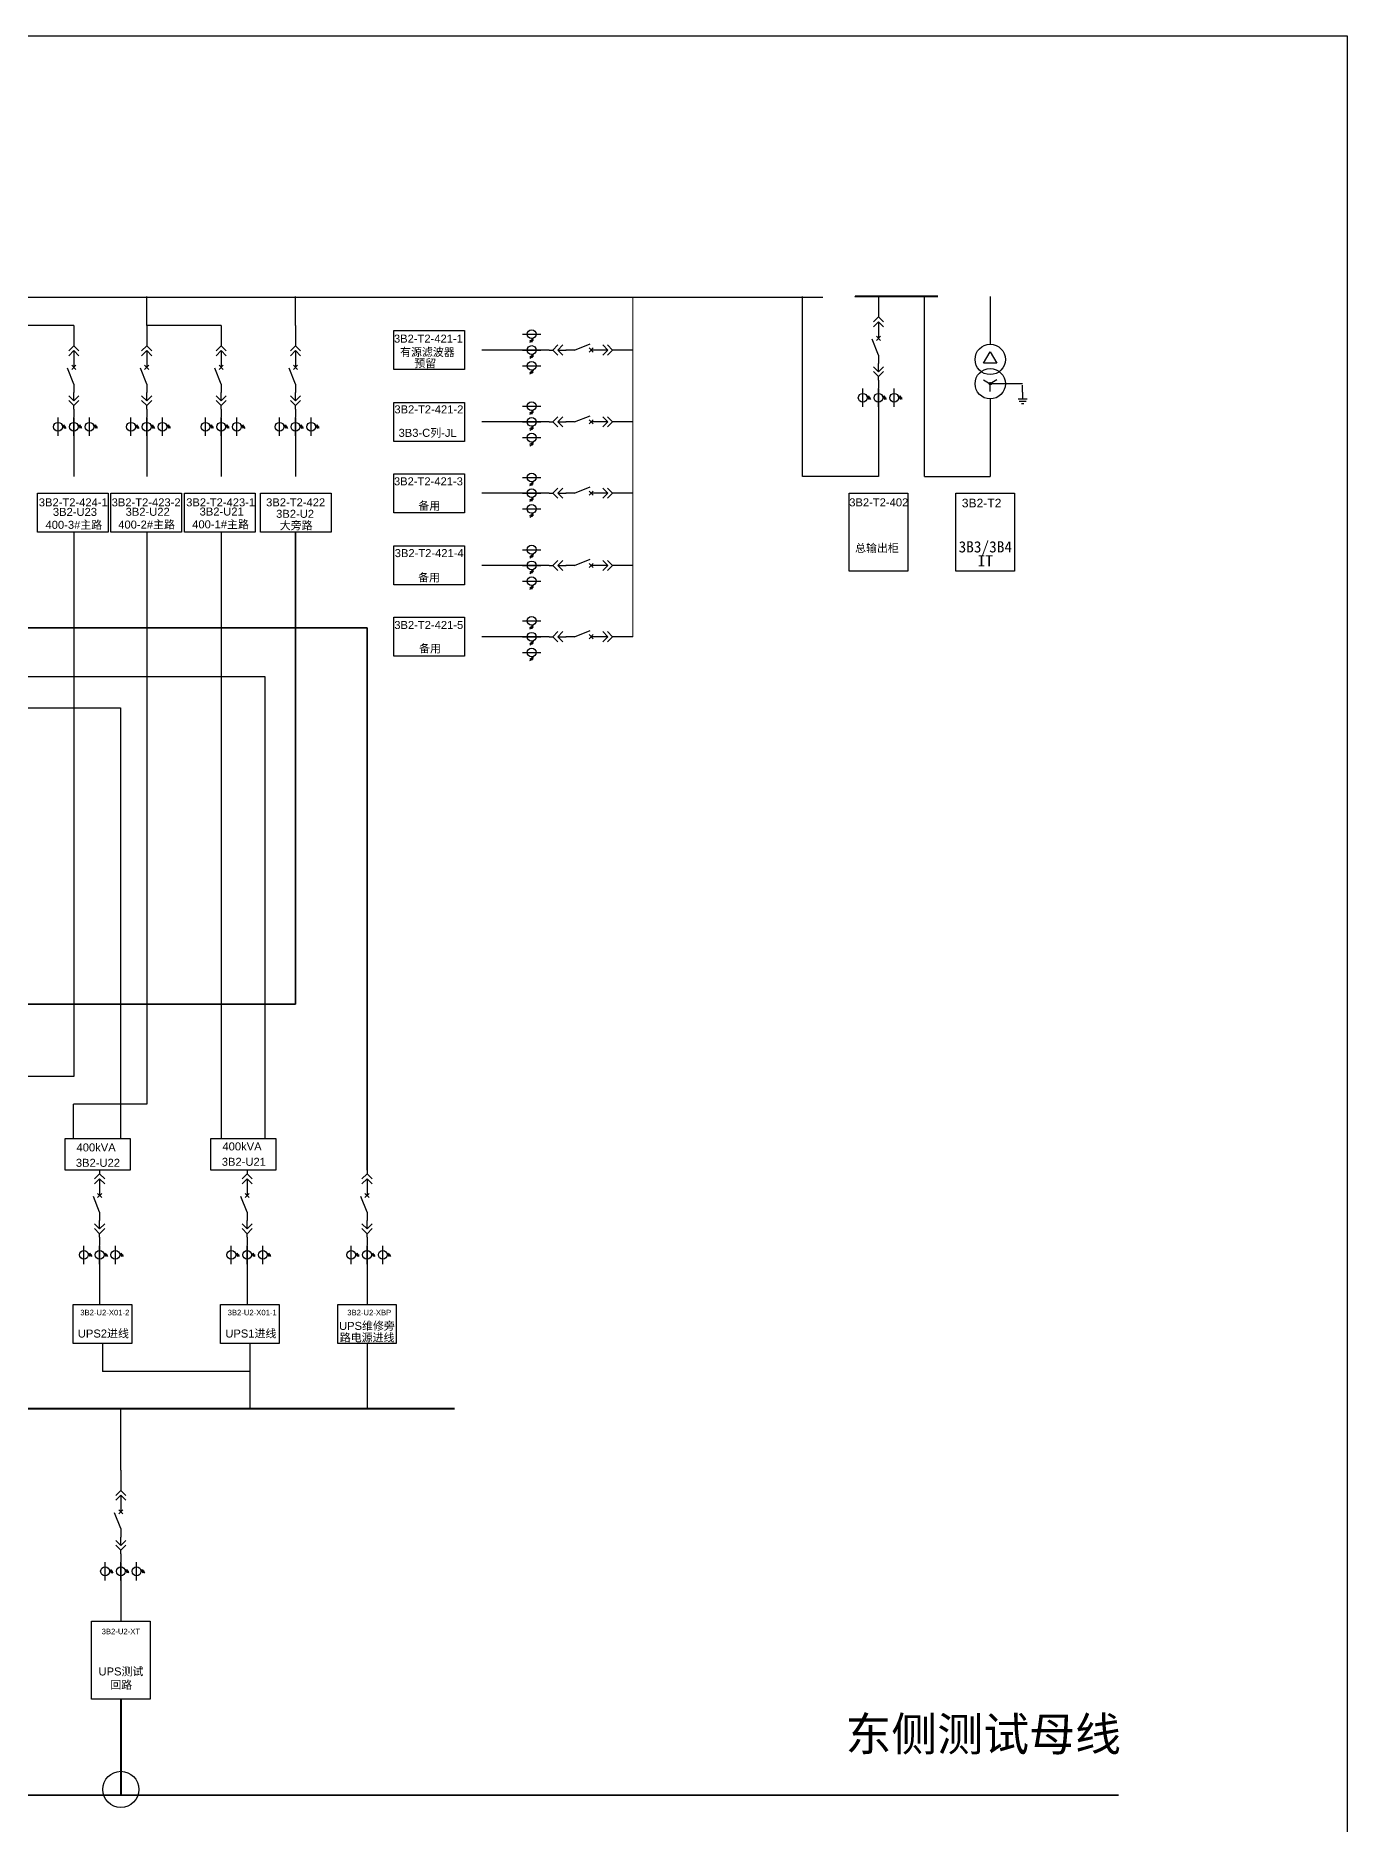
# Model space of a CAD drawing. Header units: millimetres. Extents: x 18 to 362, y 11 to 333.
# Drawn here: x 245.1 to 362, y 173.5 to 332.8 of the extents above; entities that cross this region are included whole.
import ezdxf
from ezdxf.enums import TextEntityAlignment as Align

# ---------------------------------------------------------------- set-up
doc = ezdxf.new("R2010")
doc.units = ezdxf.units.MM
doc.linetypes.add('CENTER', pattern=[2, 1.25, -0.25, 0.25, -0.25])
doc.linetypes.add('CONTINOUS', pattern=[0])
doc.styles.get("Standard").update_dxf_attribs({"font": 'arial.ttf'})

# ---------------------------------------------------------------- blocks, each defined once
blk = doc.blocks.new('DYDQAA05')
at = {"color": 0}
blk.add_lwpolyline([(0, 0), (0, -7)], dxfattribs=at)
blk = doc.blocks.new('DYDQAA03')
at = {"color": 0}
for points in [[(0, 0), (0, -1.5)], [(-2.12, -3.62), (0, -1.5)], [(-2.12, -5.62), (0, -3.5)], [(2.12, -3.62), (0, -1.5)], [(2.12, -5.62), (0, -3.5)], [(0, -3.5), (0, -7)]]:
    blk.add_lwpolyline(points, dxfattribs=at)
blk = doc.blocks.new('DYDQAA09')
at = {"color": 0}
blk.add_lwpolyline([(0, 0), (0, -3.5)], dxfattribs=at)
blk.add_lwpolyline([(0, 0), (0, -3.5)], dxfattribs=at)
blk.add_lwpolyline([(0, 0), (0, -3.5)], dxfattribs=at)
blk.add_lwpolyline([(0, 0), (0, -3.5)], dxfattribs=at)
blk.add_lwpolyline([(0, 0), (0, -3.5)], dxfattribs=at)
blk.add_lwpolyline([(0, 0), (0, -3.5)], dxfattribs=at)
blk.add_lwpolyline([(0, 0), (0, -3.5)], dxfattribs=at)
blk.add_lwpolyline([(0, 0), (0, -3.5)], dxfattribs=at)
blk.add_lwpolyline([(0, 0), (0, -3.5)], dxfattribs=at)
blk = doc.blocks.new('DYDQ0201')
at = {"color": 0}
for points in [[(0.86, -0.86), (-0.86, 0.86)], [(-0.86, -0.86), (0.86, 0.86)], [(0, -7), (-2.61, -0.37)]]:
    blk.add_lwpolyline(points, dxfattribs=at)
blk = doc.blocks.new('DYDQAA04')
at = {"color": 0}
for points in [[(0, -3.5), (0, 0)], [(-2.12, -1.38), (0, -3.5)], [(-2.12, -3.38), (0, -5.5)], [(2.12, -1.38), (0, -3.5)], [(2.12, -3.38), (0, -5.5)], [(0, -7), (0, -5.5)]]:
    blk.add_lwpolyline(points, dxfattribs=at)
blk = doc.blocks.new('A$C03DD39B5')
for p, q in [((417, 475), (283, 392)), ((417, 422), (283, 339)), ((350, 333), (350, 467))]:
    blk.add_line(p, q)
blk.add_lwpolyline([(700, 167), (0, 167)])
blk.add_circle((350, 167), 167)

msp = doc.modelspace()

# ---------------------------------------------------------------- linework, layer by layer
at = {"color": 1, "lineweight": 30}
msp.add_line((192.89, 309.48, -786.45), (315.25, 309.48, -786.45), dxfattribs=at)
for p, q in [((255.02, 306.95, 17593.51), (255.02, 309.53, 18976.79)), ((268.27, 306.95, 17593.51), (268.27, 309.53, 18976.79)), ((313.45, 293.51, 20769.03), (313.45, 309.53, 20769.03)), ((324.31, 293.51, 18983.64), (324.31, 309.53, 20769.03)), ((248.53, 306.95, 17593.51), (241.89, 306.95, 17593.51)), ((261.66, 306.95, 17593.51), (255.02, 306.95, 17593.51)), ((288.46, 304.77, 23698.86), (284.89, 304.77, 23698.86)), ((290.1, 304.77, 23698.86), (288.46, 304.77, 23698.86)), ((320.21, 301.29, 20769.03), (320.21, 299.65, 20769.03)), ((320.21, 299.65, 20769.03), (320.21, 293.51, 20769.03)), ((248.53, 298.71, 19794.72), (248.53, 297.07, 19794.72)), ((255.02, 298.71, 19794.72), (255.02, 297.07, 19794.72)), ((261.66, 298.71, 19794.72), (261.66, 297.07, 19794.72)), ((268.27, 298.71, 19794.72), (268.27, 297.07, 19794.72)), ((288.46, 298.37, 23698.86), (284.89, 298.37, 23698.86)), ((290.1, 298.37, 23698.86), (288.46, 298.37, 23698.86)), ((248.53, 297.07, 19794.72), (248.53, 293.51, 19794.72)), ((255.02, 297.07, 19794.72), (255.02, 293.51, 19794.72)), ((261.66, 297.07, 19794.72), (261.66, 293.51, 19794.72)), ((268.27, 297.07, 19794.72), (268.27, 293.51, 19794.72)), ((320.21, 293.51, 20769.03), (313.45, 293.51, 20769.03)), ((324.31, 293.51, 18983.64), (330.17, 293.51, 18983.64)), ((288.46, 292.02, 23698.86), (284.89, 292.02, 23698.86)), ((290.1, 292.02, 23698.86), (288.46, 292.02, 23698.86)), ((288.46, 285.59, 23698.86), (284.89, 285.59, 23698.86)), ((290.1, 285.59, 23698.86), (288.46, 285.59, 23698.86)), ((288.46, 279.24, 23698.86), (284.89, 279.24, 23698.86)), ((290.1, 279.24, 23698.86), (288.46, 279.24, 23698.86)), ((250.83, 224.97, 2205.23), (250.83, 223.33, 2205.23)), ((263.97, 224.97, 2205.23), (263.97, 223.33, 2205.23)), ((274.65, 224.97, 22152.31), (274.65, 223.33, 22152.31)), ((250.83, 223.33, 2205.23), (250.83, 219.76, 2205.23)), ((263.97, 223.33, 2205.23), (263.97, 219.76, 2205.23)), ((274.65, 223.33, 22152.31), (274.65, 219.76, 22152.31)), ((251.08, 216.29, 2201.21), (251.08, 213.82, 2201.21)), ((264.22, 216.29, 2201.21), (264.22, 210.61, 2201.21)), ((264.22, 216.29, 2201.21), (264.22, 213.82, 2201.21)), ((274.65, 216.29, 22152.31), (274.65, 210.57, 22152.31)), ((264.22, 213.82, 2201.21), (251.08, 213.82, 2201.21)), ((252.72, 205.02, 3385.22), (252.72, 210.52, 4768.5)), ((252.72, 196.78, 5586.44), (252.72, 195.15, 5586.44)), ((252.72, 195.15, 5586.44), (252.72, 191.58, 5586.44))]:
    msp.add_line(p, q)
at = {"lineweight": 20}
msp.add_line((298.34, 309.48, -786.45), (298.34, 279.24, 21497.65), dxfattribs=at)
at = {"color": 0}
for p, q in [((330.17, 309.53, 23594.57), (330.17, 305.29, 18983.64)), ((329.58, 303.6, 18983.64), (330.17, 304.61, 18983.64)), ((329.58, 303.6, 18983.64), (330.17, 304.61, 18983.64)), ((330.17, 304.61, 18983.64), (330.76, 303.6, 18983.64)), ((330.76, 303.6, 18983.64), (329.58, 303.6, 18983.64)), ((329.58, 302.11, 18983.64), (330.17, 301.77, 18983.64)), ((330.16, 301.87, 18983.64), (330.07, 301.78, 18983.64)), ((330.2, 301.87, 18983.64), (330.07, 301.74, 18983.64)), ((330.22, 301.86, 18983.64), (330.08, 301.72, 18983.64)), ((330.13, 301.86, 18983.64), (330.08, 301.81, 18983.64)), ((330.25, 301.84, 18983.64), (330.1, 301.69, 18983.64)), ((330.26, 301.82, 18983.64), (330.12, 301.68, 18983.64)), ((330.27, 301.79, 18983.64), (330.15, 301.67, 18983.64)), ((330.76, 302.11, 18983.64), (330.17, 301.77, 18983.64)), ((330.27, 301.77, 18983.64), (330.17, 301.67, 18983.64)), ((330.17, 301.09, 18983.64), (330.17, 301.77, 18983.64)), ((333.06, 301.77, 18983.64), (330.17, 301.77, 18983.64)), ((330.17, 300.42, 18983.64), (330.17, 293.51, 18983.64)), ((332.65, 300.42, 18983.64), (333.46, 300.42, 18983.64)), ((332.75, 300.21, 18983.64), (333.36, 300.21, 18983.64)), ((332.96, 300.01, 18983.64), (333.16, 300.01, 18983.64))]:
    msp.add_line(p, q, dxfattribs=at)
at = {"color": 0, "linetype": 'CENTER', "ltscale": 0.5}
msp.add_line((333.06, 301.03, 18983.64), (333.06, 301.77, 18983.64), dxfattribs=at)
at = {"color": 6, "lineweight": 25}
for p, q in [((248.53, 288.54, 19951.09), (248.53, 240.08, 31722.82)), ((255.02, 288.54, 19951.09), (255.02, 237.62, 19951.09)), ((248.53, 240.08, 31722.82), (238.23, 240.08, 31722.82)), ((255.02, 237.62, 19951.09), (248.49, 237.62, 19951.09)), ((248.49, 234.54), (248.49, 237.62, 19951.09))]:
    msp.add_line(p, q, dxfattribs=at)
at = {"color": 6}
msp.add_line((261.66, 288.54, 19951.09), (261.66, 234.54), dxfattribs=at)
at = {"color": 5, "lineweight": 35}
for p, q in [((105.29, 280.03, 19951.09), (274.65, 280.03, 19951.09)), ((274.65, 280.03, 19951.09), (274.65, 231.72, 19951.09))]:
    msp.add_line(p, q, dxfattribs=at)
at = {"color": 3, "lineweight": 25}
for p, q in [((152, 275.7, 19951.09), (265.55, 275.7, 19951.09)), ((265.55, 275.7, 19951.09), (265.55, 234.54)), ((158.64, 272.9, 19951.09), (252.69, 272.9, 19951.09)), ((252.69, 272.9, 19951.09), (252.69, 234.54))]:
    msp.add_line(p, q, dxfattribs=at)
at = {"color": 1, "lineweight": 40}
msp.add_line((190.85, 210.52, -6945.47), (282.44, 210.52, -6945.47), dxfattribs=at)
at = {"color": 6, "lineweight": 40}
msp.add_line((252.72, 184.63, 5553.93), (252.72, 176.09, 5553.93), dxfattribs=at)
at = {"color": 6, "lineweight": 35}
msp.add_line((113.36, 176.09, 15471.13), (341.61, 176.09, 15471.13), dxfattribs=at)
at = {"color": 1, "lineweight": 30, "ltscale": 0.002916}
msp.add_lwpolyline([(17.58, 332.76), (361.98, 332.76), (361.98, 11.29), (17.58, 11.29)], close=True, dxfattribs=at)
at = {"color": 1, "lineweight": 40, "ltscale": 100, "elevation": 21743.34}
msp.add_lwpolyline([(325.51, 309.53), (318.14, 309.53), (318.14, 309.53)], dxfattribs=at)
for points, elevation in [([(277.03, 306.51), (283.33, 306.51), (283.33, 303.03), (277.03, 303.03)], 23698.86), ([(277.03, 300.11), (283.33, 300.11), (283.33, 296.63), (277.03, 296.63)], 23698.86), ([(277.03, 293.76), (283.33, 293.76), (283.33, 290.28), (277.03, 290.28)], 23698.86), ([(245.3, 292.02), (251.59, 292.02), (251.59, 288.54), (245.3, 288.54)], 19951.09), ([(251.83, 292.02), (258.13, 292.02), (258.13, 288.54), (251.83, 288.54)], 19951.09), ([(258.38, 292.02), (264.68, 292.02), (264.68, 288.54), (258.38, 288.54)], 19951.09), ([(265.16, 292.02), (271.45, 292.02), (271.45, 288.54), (265.16, 288.54)], 19951.09), ([(317.61, 292.02), (322.82, 292.02), (322.82, 285.07), (317.61, 285.07)], 20925.4), ([(327.11, 292.02), (332.32, 292.02), (332.32, 285.07), (327.11, 285.07)], 21497.65), ([(277.03, 287.33), (283.33, 287.33), (283.33, 283.85), (277.03, 283.85)], 23698.86), ([(277.03, 280.98), (283.33, 280.98), (283.33, 277.5), (277.03, 277.5)], 23698.86), ([(248.48, 219.76), (253.69, 219.76), (253.69, 216.29), (248.48, 216.29)], 2201.21), ([(261.61, 219.76), (266.82, 219.76), (266.82, 216.29), (261.61, 216.29)], 2201.21), ([(272.04, 219.76), (277.25, 219.76), (277.25, 216.29), (272.04, 216.29)], 22152.31)]:
    msp.add_lwpolyline(points, close=True, dxfattribs=dict(elevation=elevation))
at = {"color": 0, "elevation": 19957.95}
msp.add_lwpolyline([(333.06, 301.03), (333.06, 300.42)], dxfattribs=at)
at = {"color": 5, "lineweight": 35, "elevation": 19951.09}
msp.add_lwpolyline([(268.27, 288.54), (268.27, 246.53), (99.79, 246.53), (99.79, 231.72)], dxfattribs=at)
for points in [[(247.75, 234.54), (253.54, 234.54), (253.54, 231.72), (247.75, 231.72)], [(260.74, 234.54), (266.53, 234.54), (266.53, 231.72), (260.74, 231.72)]]:
    msp.add_lwpolyline(points, close=True)
at = {"color": 1, "elevation": 5553.93}
msp.add_lwpolyline([(250.11, 191.58), (255.32, 191.58), (255.32, 184.63), (250.11, 184.63)], close=True, dxfattribs=at)
at = {"color": 0, "linetype": 'CONTINOUS'}
for centre in [(330.17, 303.93, 18983.64), (330.17, 301.77, 18983.64)]:
    msp.add_circle(centre, 1.35, dxfattribs=at)
at = {"color": 0}
msp.add_circle((330.17, 301.77, 18983.64), 0.101, dxfattribs=at)
at = {"color": 6, "lineweight": 30}
msp.add_circle((252.72, 176.59, 16760.6), 1.61, dxfattribs=at)

# ---------------------------------------------------------------- block references
at = {"xscale": 0.2128954749704126, "yscale": 0.2128954749704126, "zscale": 0.2128954749704126}
for name, p in [('DYDQAA05', (320.21, 309.53, 18567.82)), ('DYDQAA03', (320.21, 308.04, 18567.82)), ('DYDQAA05', (248.53, 306.95, 17593.51)), ('DYDQAA05', (255.02, 306.95, 17593.51)), ('DYDQAA05', (261.66, 306.95, 17593.51)), ('DYDQAA05', (261.66, 306.95, 17593.51)), ('DYDQAA05', (268.27, 306.95, 17593.51)), ('DYDQ0201', (320.21, 305.81, 18567.82)), ('DYDQAA09', (320.21, 306.55, 18567.82)), ('DYDQAA03', (248.53, 305.46, 17593.51)), ('DYDQAA03', (255.02, 305.46, 17593.51)), ('DYDQAA03', (261.66, 305.46, 17593.51)), ('DYDQAA03', (268.27, 305.46, 17593.51)), ('DYDQAA09', (320.21, 304.32, 18567.82)), ('DYDQ0201', (248.53, 303.23, 17593.51)), ('DYDQAA09', (248.53, 303.97, 17593.51)), ('DYDQ0201', (255.02, 303.23, 17593.51)), ('DYDQAA09', (255.02, 303.97, 17593.51)), ('DYDQ0201', (261.66, 303.23, 17593.51)), ('DYDQAA09', (261.66, 303.97, 17593.51)), ('DYDQ0201', (268.27, 303.23, 17593.51)), ('DYDQAA09', (268.27, 303.97, 17593.51)), ('DYDQAA04', (320.21, 303.57, 18567.82)), ('DYDQAA09', (248.53, 301.74, 17593.51)), ('DYDQAA09', (255.02, 301.74, 17593.51)), ('DYDQAA09', (261.66, 301.74, 17593.51)), ('DYDQAA09', (268.27, 301.74, 17593.51)), ('DYDQAA09', (320.21, 302.08, 18567.82)), ('DYDQAA04', (248.53, 300.99, 17593.51)), ('DYDQAA09', (248.53, 299.5, 17593.51)), ('DYDQAA04', (255.02, 300.99, 17593.51)), ('DYDQAA09', (255.02, 299.5, 17593.51)), ('DYDQAA04', (261.66, 300.99, 17593.51)), ('DYDQAA09', (261.66, 299.5, 17593.51)), ('DYDQAA04', (268.27, 300.99, 17593.51)), ('DYDQAA09', (268.27, 299.5, 17593.51)), ('DYDQAA03', (250.83, 231.72, 4.01)), ('DYDQAA03', (263.97, 231.72, 4.01)), ('DYDQAA03', (274.65, 231.72, 19951.09)), ('DYDQ0201', (250.83, 229.48, 4.01)), ('DYDQAA09', (250.83, 230.23, 4.01)), ('DYDQ0201', (263.97, 229.48, 4.01)), ('DYDQAA09', (263.97, 230.23, 4.01)), ('DYDQ0201', (274.65, 229.48, 19951.09)), ('DYDQAA09', (274.65, 230.23, 19951.09)), ('DYDQAA09', (250.83, 227.99, 4.01)), ('DYDQAA09', (263.97, 227.99, 4.01)), ('DYDQAA09', (274.65, 227.99, 19951.09)), ('DYDQAA04', (250.83, 227.25, 4.01)), ('DYDQAA04', (263.97, 227.25, 4.01)), ('DYDQAA04', (274.65, 227.25, 19951.09)), ('DYDQAA09', (250.83, 225.76, 4.01)), ('DYDQAA09', (263.97, 225.76, 4.01)), ('DYDQAA09', (274.65, 225.76, 19951.09)), ('DYDQAA05', (252.72, 205.02, 3385.22)), ('DYDQAA03', (252.72, 203.53, 3385.22)), ('DYDQ0201', (252.72, 201.3, 3385.22)), ('DYDQAA09', (252.72, 202.04, 3385.22)), ('DYDQAA09', (252.72, 199.81, 3385.22)), ('DYDQAA04', (252.72, 199.06, 3385.22)), ('DYDQAA09', (252.72, 197.57, 3385.22))]:
    msp.add_blockref(name, p, dxfattribs=at)
at = {"linetype": 'Continuous', "xscale": 0.002338875, "yscale": 0.002338875, "zscale": 0.002338875}
for p, rotation in [((290.14, 306.57, 23698.86), 180), ((290.14, 305.16, 23698.86), 180), ((290.14, 303.76, 23698.86), 180), ((318.42, 301.34, 20769.03), 270), ((319.82, 301.34, 20769.03), 270), ((321.22, 301.34, 20769.03), 270), ((290.14, 300.16, 23698.86), 180), ((246.73, 298.76, 19794.72), 270), ((248.14, 298.76, 19794.72), 270), ((249.54, 298.76, 19794.72), 270), ((253.23, 298.76, 19794.72), 270), ((254.63, 298.76, 19794.72), 270), ((256.04, 298.76, 19794.72), 270), ((259.87, 298.76, 19794.72), 270), ((261.27, 298.76, 19794.72), 270), ((262.67, 298.76, 19794.72), 270), ((266.47, 298.76, 19794.72), 270), ((267.88, 298.76, 19794.72), 270), ((269.28, 298.76, 19794.72), 270), ((290.14, 298.76, 23698.86), 180), ((290.14, 297.36, 23698.86), 180), ((290.14, 293.81, 23698.86), 180), ((290.14, 292.41, 23698.86), 180), ((290.14, 291.01, 23698.86), 180), ((290.14, 287.38, 23698.86), 180), ((290.14, 285.98, 23698.86), 180), ((290.14, 284.58, 23698.86), 180), ((290.14, 281.04, 23698.86), 180), ((290.14, 279.63, 23698.86), 180), ((290.14, 278.23, 23698.86), 180), ((249.04, 225.01, 2205.23), 270), ((250.44, 225.01, 2205.23), 270), ((251.84, 225.01, 2205.23), 270), ((262.17, 225.01, 2205.23), 270), ((263.58, 225.01, 2205.23), 270), ((264.98, 225.01, 2205.23), 270), ((272.85, 225.01, 22152.31), 270), ((274.26, 225.01, 22152.31), 270), ((275.66, 225.01, 22152.31), 270), ((250.92, 196.83, 5586.44), 270), ((252.33, 196.83, 5586.44), 270), ((253.73, 196.83, 5586.44), 270)]:
    msp.add_blockref('A$C03DD39B5', p, dxfattribs=dict(at, rotation=rotation))
at = {"xscale": 0.2128954749704126, "yscale": 0.2128954749704126, "zscale": 0.2128954749704126, "rotation": 270}
for name, p in [('DYDQAA09', (290.89, 304.77, 21497.65)), ('DYDQAA04', (292.38, 304.77, 21497.65)), ('DYDQAA09', (293.12, 304.77, 21497.65)), ('DYDQ0201', (294.61, 304.77, 21497.65)), ('DYDQAA09', (295.36, 304.77, 21497.65)), ('DYDQAA03', (296.85, 304.77, 21497.65)), ('DYDQAA05', (298.34, 304.77, 21497.65)), ('DYDQAA09', (290.89, 298.37, 21497.65)), ('DYDQAA04', (292.38, 298.37, 21497.65)), ('DYDQAA09', (293.12, 298.37, 21497.65)), ('DYDQ0201', (294.61, 298.37, 21497.65)), ('DYDQAA09', (295.36, 298.37, 21497.65)), ('DYDQAA03', (296.85, 298.37, 21497.65)), ('DYDQAA05', (298.34, 298.37, 21497.65)), ('DYDQAA09', (290.89, 292.02, 21497.65)), ('DYDQAA04', (292.38, 292.02, 21497.65)), ('DYDQAA09', (293.12, 292.02, 21497.65)), ('DYDQ0201', (294.61, 292.02, 21497.65)), ('DYDQAA09', (295.36, 292.02, 21497.65)), ('DYDQAA03', (296.85, 292.02, 21497.65)), ('DYDQAA05', (298.34, 292.02, 21497.65)), ('DYDQAA09', (290.89, 285.59, 21497.65)), ('DYDQAA04', (292.38, 285.59, 21497.65)), ('DYDQAA09', (293.12, 285.59, 21497.65)), ('DYDQ0201', (294.61, 285.59, 21497.65)), ('DYDQAA09', (295.36, 285.59, 21497.65)), ('DYDQAA03', (296.85, 285.59, 21497.65)), ('DYDQAA05', (298.34, 285.59, 21497.65)), ('DYDQAA09', (290.89, 279.24, 21497.65)), ('DYDQAA04', (292.38, 279.24, 21497.65)), ('DYDQAA09', (293.12, 279.24, 21497.65)), ('DYDQ0201', (294.61, 279.24, 21497.65)), ('DYDQAA09', (295.36, 279.24, 21497.65)), ('DYDQAA03', (296.85, 279.24, 21497.65)), ('DYDQAA05', (298.34, 279.24, 21497.65))]:
    msp.add_blockref(name, p, dxfattribs=at)

# ---------------------------------------------------------------- texts
at = {"lineweight": 0}
for s, height, p in [('3B2-T2-421-1', 0.7128, (280.12, 305.43, 43240.98)), ('有源滤波器', 0.713, (280.03, 304.23, 43619.79)), ('预留', 0.713, (279.84, 303.23, 43746.09)), ('3B2-T2-421-2', 0.7128, (280.16, 299.13, 43240.98)), ('3B3-C列-JL', 0.713, (280.05, 297.04, 43240.98)), ('3B2-T2-421-3', 0.7128, (280.12, 292.72, 43240.98)), ('3B2-T2-424-1', 0.7128, (248.48, 290.85, 17593.51)), ('3B2-T2-423-2', 0.7128, (254.97, 290.85, 17593.51)), ('3B2-T2-423-1', 0.7128, (261.61, 290.85, 17593.51)), ('3B2-T2-422', 0.713, (268.29, 290.85, 17593.51)), ('3B2-T2-402', 0.713, (320.24, 290.85, 18567.82)), ('3B2-U23', 0.713, (248.63, 290, 11621.31)), ('3B2-U22', 0.713, (255.11, 290.01, 11621.31)), ('3B2-U21', 0.713, (261.7, 290.03, 11621.31)), ('3B2-U2', 0.713, (268.24, 289.83, 19794.72)), ('备用', 0.713, (280.2, 290.54, 43240.98)), ('400-3#主路', 0.713, (248.53, 288.85, 10647)), ('400-2#主路', 0.713, (255.01, 288.87, 10647)), ('400-1#主路', 0.713, (261.6, 288.89, 10647)), ('大旁路', 0.713, (268.34, 288.79, 17593.51)), ('3B2-T2-421-4', 0.7128, (280.19, 286.33, 43240.98)), ('总输出柜', 0.713, (320.08, 286.77, 18567.82)), ('备用', 0.713, (280.17, 284.15, 43240.98)), ('3B2-T2-421-5', 0.7128, (280.15, 279.93, 43240.98)), ('备用', 0.713, (280.26, 277.83, 43240.98)), ('3B2-U2-X01-2', 0.49, (251.29, 218.81, 3428.12)), ('3B2-U2-X01-1', 0.49, (264.42, 218.81, 3428.12)), ('UPS维修旁', 0.713, (274.64, 217.51, 18820.37)), ('3B2-U2-XBP', 0.49, (274.85, 218.81, 24353.52)), ('UPS2进线', 0.713, (251.16, 216.83, 96.18)), ('UPS1进线', 0.713, (264.3, 216.83, 96.18)), ('路电源进线', 0.713, (274.66, 216.47, 18820.37))]:
    msp.add_text(s, height=height, dxfattribs=at).set_placement(p, align=Align.CENTER)
at = {"lineweight": 0, "ltscale": 100}
for s, p in [('400kVA ', (248.77, 233.76, 29417.21)), ('400kVA ', (261.77, 233.85, 29417.21)), ('3B2-U22', (248.71, 232.39, 29008.25)), ('3B2-U21', (261.71, 232.48, 29008.25))]:
    msp.add_text(s, height=0.713, dxfattribs=at).set_placement(p, align=Align.MIDDLE_LEFT)
at = {"color": 1, "lineweight": 0}
msp.add_text('3B2-U2-XT', height=0.49, dxfattribs=at).set_placement((252.72, 190.41, 6278.08), align=Align.CENTER)
for s, insert, char_height, width, attachment_point in [('3B2-T2', (327.64, 291.53, 24523.3), 0.77, 1.1343, 1), ('\\pxsm0.75,qc;{\\fSimSun|b0|i0|c134|p2;3B3/3B4\\PIT}', (326.91, 286.62, 20523.34), 1, 5.6486, 4)]:
    msp.add_mtext(s, dxfattribs=dict(insert=insert, char_height=char_height, width=width, attachment_point=attachment_point))
at = {"color": 1, "attachment_point": 1}
for s, insert, char_height, width in [('\\pxi0.87043;UPS{\\fSimSun|b0|i0|c134|p2;测试\\P\\pi2.34949;回路}', (250.11, 187.45, 5553.93), 0.7128, 5.2091), ('{\\fSimSun|b0|i0|c134|p2;东侧测试母线}', (317.27, 183.02, 60405.65), 3, 26.75)]:
    msp.add_mtext(s, dxfattribs=dict(at, insert=insert, char_height=char_height, width=width))

doc.saveas('drawing.dxf')
